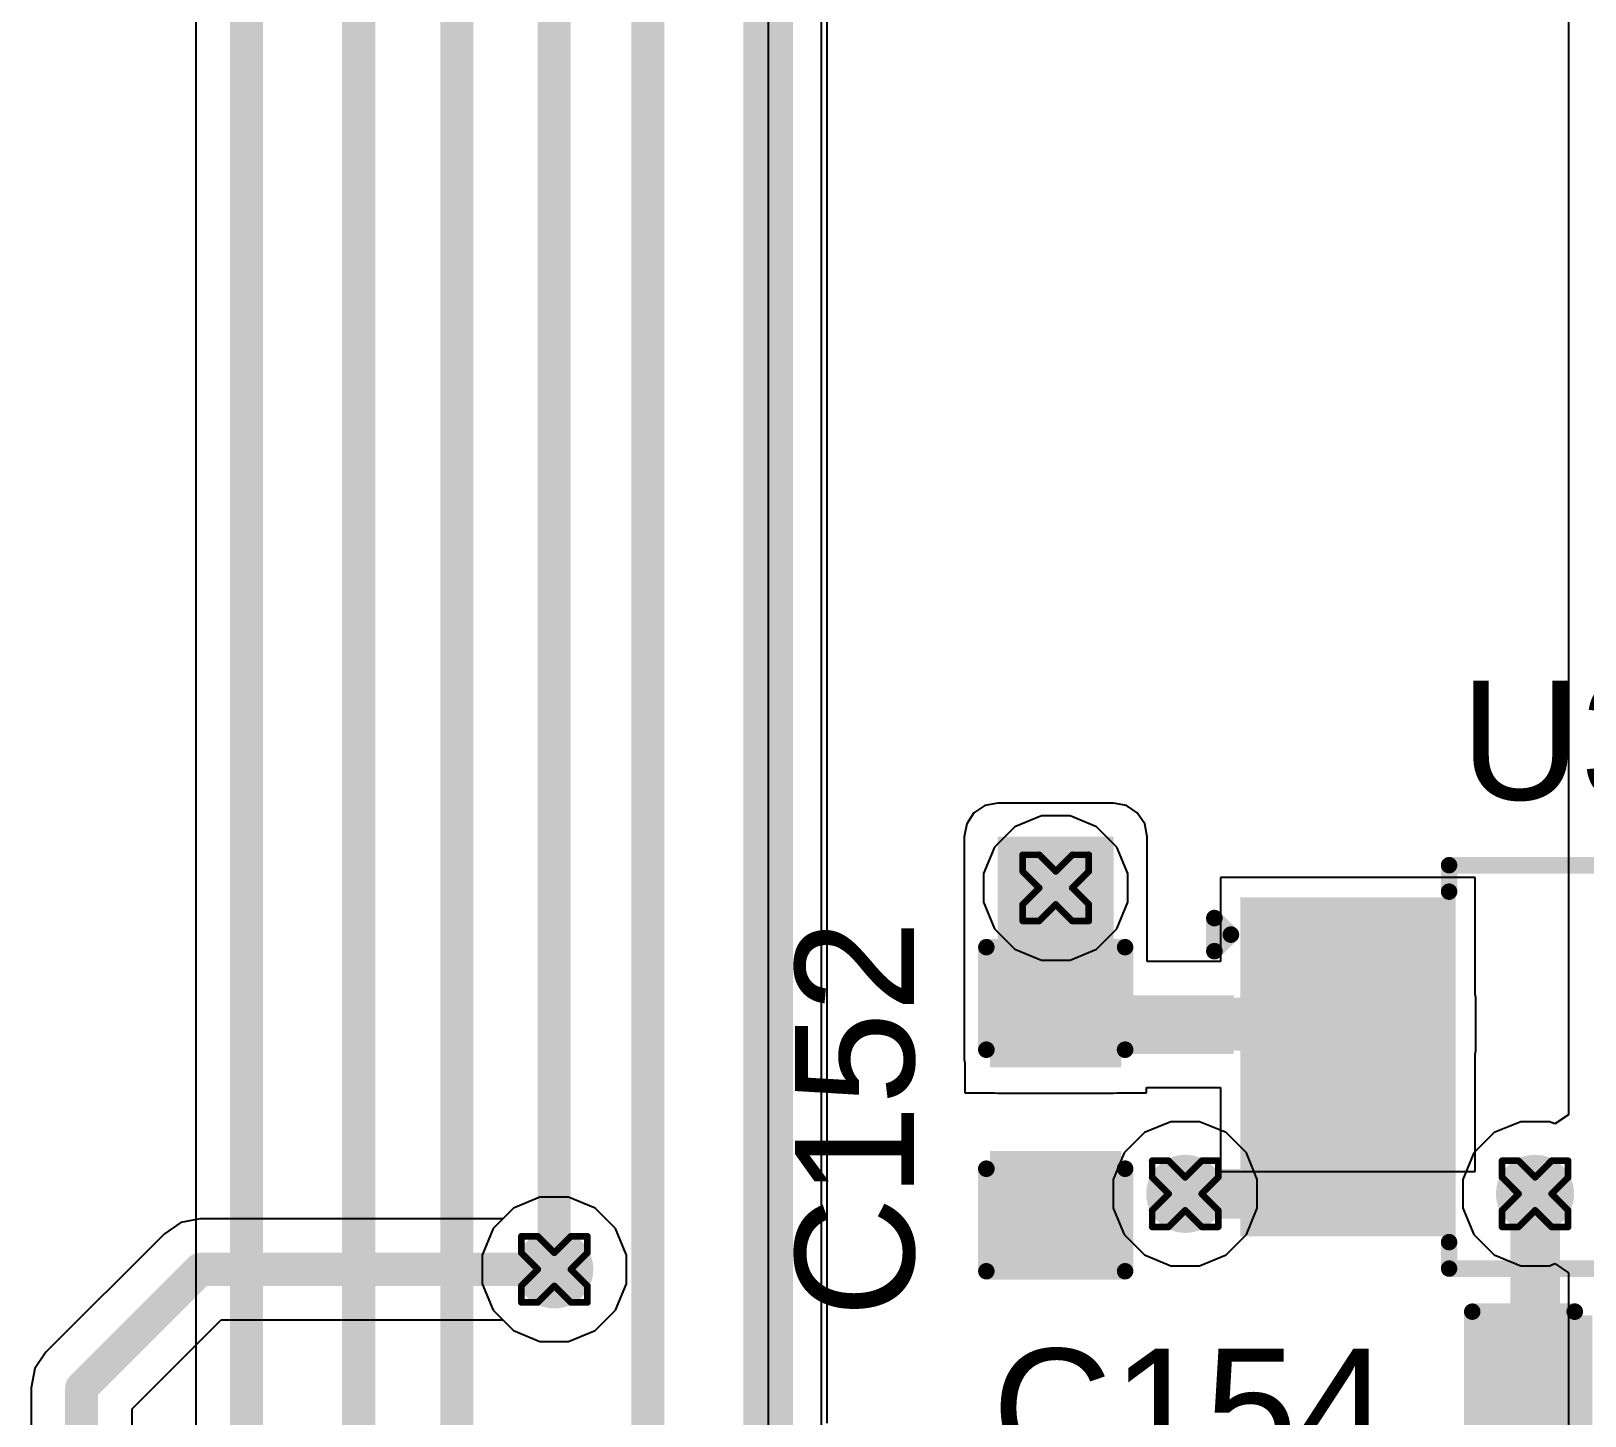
# Model space of a CAD drawing. Header units: inches. Extents: x -11 to 5379, y 0 to 5429.
# Drawn here: x 310.79 to 322.73, y 32.39 to 43.03 of the extents above; entities that cross this region are included whole.
import ezdxf

# ---------------------------------------------------------------- set-up
doc = ezdxf.new("R2010")
doc.units = ezdxf.units.IN
for name, color, linetype in [('Bottom Layer', 5, 'Continuous'), ('Drill Drawing', 1, 'Continuous'), ('GND', 16, 'Continuous'), ('PWR', 76, 'Continuous'), ('Top Layer', 1, 'Continuous'), ('Top Overlay', 2, 'Continuous'), ('Top Paste', 8, 'Continuous'), ('Top Solder', 216, 'Continuous'), ('Via Holes', 16, 'Continuous')]:
    doc.layers.add(name, color=color, linetype=linetype)
doc.styles.add('Arial', font='', dxfattribs={"height": 0.2})
doc.styles.get('Arial').set_extended_font_data('Arial')

# ---------------------------------------------------------------- blocks, each defined once
blk = doc.blocks.new('VSSOP_8_0_65___94')
at = {"layer": 'Top Layer'}
for points in [[(-1.475, 1.2), (-1.475, 0.75), (-2.925, 0.75), (-2.925, 1.2)], [(2.925, 1.2), (2.925, 0.75), (1.475, 0.75), (1.475, 1.2)], [(-1.475, 0.55), (-1.475, 0.1), (-2.925, 0.1), (-2.925, 0.55)], [(2.925, 0.55), (2.925, 0.1), (1.475, 0.1), (1.475, 0.55)], [(-1.475, -0.1), (-1.475, -0.55), (-2.925, -0.55), (-2.925, -0.1)], [(2.925, -0.1), (2.925, -0.55), (1.475, -0.55), (1.475, -0.1)], [(-1.475, -0.75), (-1.475, -1.2), (-2.925, -1.2), (-2.925, -0.75)], [(2.925, -0.75), (2.925, -1.2), (1.475, -1.2), (1.475, -0.75)]]:
    blk.add_hatch(color=1, dxfattribs=at).paths.add_polyline_path(points)
at = {"layer": 'Top Paste'}
for points in [[(-1.475, 1.2), (-1.475, 0.75), (-2.925, 0.75), (-2.925, 1.2)], [(2.925, 1.2), (2.925, 0.75), (1.475, 0.75), (1.475, 1.2)], [(-1.475, 0.55), (-1.475, 0.1), (-2.925, 0.1), (-2.925, 0.55)], [(2.925, 0.55), (2.925, 0.1), (1.475, 0.1), (1.475, 0.55)], [(-1.475, -0.1), (-1.475, -0.55), (-2.925, -0.55), (-2.925, -0.1)], [(2.925, -0.1), (2.925, -0.55), (1.475, -0.55), (1.475, -0.1)], [(-1.475, -0.75), (-1.475, -1.2), (-2.925, -1.2), (-2.925, -0.75)], [(2.925, -0.75), (2.925, -1.2), (1.475, -1.2), (1.475, -0.75)]]:
    blk.add_hatch(color=8, dxfattribs=at).paths.add_polyline_path(points)
at = {"layer": 'Top Solder'}
for points in [[(-1.373, 1.302), (-1.373, 0.648), (-3.027, 0.648), (-3.027, 1.302)], [(3.027, 1.302), (3.027, 0.648), (1.373, 0.648), (1.373, 1.302)], [(-1.373, 0.652), (-1.373, -0.002), (-3.027, -0.002), (-3.027, 0.652)], [(3.027, 0.652), (3.027, -0.002), (1.373, -0.002), (1.373, 0.652)], [(-1.373, 0.002), (-1.373, -0.652), (-3.027, -0.652), (-3.027, 0.002)], [(3.027, 0.002), (3.027, -0.652), (1.373, -0.652), (1.373, 0.002)], [(-1.373, -0.648), (-1.373, -1.302), (-3.027, -1.302), (-3.027, -0.648)], [(3.027, -0.648), (3.027, -1.302), (1.373, -1.302), (1.373, -0.648)]]:
    blk.add_hatch(color=216, dxfattribs=at).paths.add_polyline_path(points)
at = {"layer": 'Top Overlay'}
for points in [[(-1.422, 1.346, 0.127, 0.127, 0), (-1.422, 1.549, 0.127, 0.127, 0)], [(-1.422, 1.549, 0.127, 0.127, 0), (1.422, 1.549, 0.127, 0.127, 0)], [(1.422, 1.346, 0.127, 0.127, 0), (1.422, 1.549, 0.127, 0.127, 0)], [(-3.226, 1.143, 0.127, 0.127, 0), (-3.099, 1.016, 0.127, 0.127, 0)], [(-3.226, 0.889, 0.127, 0.127, 0), (-3.226, 1.143, 0.127, 0.127, 0)], [(-3.226, 0.889, 0.127, 0.127, 0), (-3.099, 1.016, 0.127, 0.127, 0)], [(-1.422, -1.549, 0.127, 0.127, 0), (-1.422, -1.346, 0.127, 0.127, 0)], [(1.422, -1.549, 0.127, 0.127, 0), (1.422, -1.346, 0.127, 0.127, 0)], [(-1.422, -1.549, 0.127, 0.127, 0), (1.422, -1.549, 0.127, 0.127, 0)]]:
    blk.add_lwpolyline(points, format="xyseb", dxfattribs=at)
for points in [[(-1.454, 1.549, 0.0635, 0.0635, 1), (-1.391, 1.549, 0.0635, 0.0635, 1)], [(-1.454, 1.549, 0.0635, 0.0635, 1), (-1.391, 1.549, 0.0635, 0.0635, 1)], [(1.391, 1.549, 0.0635, 0.0635, 1), (1.454, 1.549, 0.0635, 0.0635, 1)], [(1.391, 1.549, 0.0635, 0.0635, 1), (1.454, 1.549, 0.0635, 0.0635, 1)], [(-1.454, 1.346, 0.0635, 0.0635, 1), (-1.391, 1.346, 0.0635, 0.0635, 1)], [(1.391, 1.346, 0.0635, 0.0635, 1), (1.454, 1.346, 0.0635, 0.0635, 1)], [(-3.258, 1.143, 0.0635, 0.0635, 1), (-3.194, 1.143, 0.0635, 0.0635, 1)], [(-3.258, 1.143, 0.0635, 0.0635, 1), (-3.194, 1.143, 0.0635, 0.0635, 1)], [(-3.131, 1.016, 0.0635, 0.0635, 1), (-3.067, 1.016, 0.0635, 0.0635, 1)], [(-3.131, 1.016, 0.0635, 0.0635, 1), (-3.067, 1.016, 0.0635, 0.0635, 1)], [(-3.258, 0.889, 0.0635, 0.0635, 1), (-3.194, 0.889, 0.0635, 0.0635, 1)], [(-3.258, 0.889, 0.0635, 0.0635, 1), (-3.194, 0.889, 0.0635, 0.0635, 1)], [(-1.454, -1.346, 0.0635, 0.0635, 1), (-1.391, -1.346, 0.0635, 0.0635, 1)], [(1.391, -1.346, 0.0635, 0.0635, 1), (1.454, -1.346, 0.0635, 0.0635, 1)], [(-1.454, -1.549, 0.0635, 0.0635, 1), (-1.391, -1.549, 0.0635, 0.0635, 1)], [(-1.454, -1.549, 0.0635, 0.0635, 1), (-1.391, -1.549, 0.0635, 0.0635, 1)], [(1.391, -1.549, 0.0635, 0.0635, 1), (1.454, -1.549, 0.0635, 0.0635, 1)], [(1.391, -1.549, 0.0635, 0.0635, 1), (1.454, -1.549, 0.0635, 0.0635, 1)]]:
    blk.add_lwpolyline(points, format="xyseb", close=True, dxfattribs=at)
blk = doc.blocks.new('C___0603_581')
at = {"layer": 'Top Layer'}
for points in [[(-0.381, 0.445), (-0.381, -0.445), (-1.143, -0.445), (-1.143, 0.445)], [(1.143, 0.445), (1.143, -0.445), (0.381, -0.445), (0.381, 0.445)]]:
    blk.add_hatch(color=1, dxfattribs=at).paths.add_polyline_path(points)
at = {"layer": 'Top Paste'}
for points in [[(-0.381, 0.445), (-0.381, -0.445), (-1.143, -0.445), (-1.143, 0.445)], [(1.143, 0.445), (1.143, -0.445), (0.381, -0.445), (0.381, 0.445)]]:
    blk.add_hatch(color=8, dxfattribs=at).paths.add_polyline_path(points)
at = {"layer": 'Top Solder'}
for points in [[(-0.321, 0.504), (-0.321, -0.504), (-1.203, -0.504), (-1.203, 0.504)], [(1.203, 0.504), (1.203, -0.504), (0.321, -0.504), (0.321, 0.504)]]:
    blk.add_hatch(color=216, dxfattribs=at).paths.add_polyline_path(points)
at = {"layer": 'Top Overlay'}
for points in [[(-1.245, 0.533, 0.127, 0.127, 0), (-0.457, 0.533, 0.127, 0.127, 0)], [(-1.245, -0.533, 0.127, 0.127, 0), (-1.245, 0.533, 0.127, 0.127, 0)], [(0.457, 0.533, 0.127, 0.127, 0), (1.245, 0.533, 0.127, 0.127, 0)], [(1.245, -0.533, 0.127, 0.127, 0), (1.245, 0.533, 0.127, 0.127, 0)], [(-1.245, -0.533, 0.127, 0.127, 0), (-0.457, -0.533, 0.127, 0.127, 0)], [(0.457, -0.533, 0.127, 0.127, 0), (1.245, -0.533, 0.127, 0.127, 0)]]:
    blk.add_lwpolyline(points, format="xyseb", dxfattribs=at)
for points in [[(-1.276, 0.533, 0.0635, 0.0635, 1), (-1.213, 0.533, 0.0635, 0.0635, 1)], [(-1.276, 0.533, 0.0635, 0.0635, 1), (-1.213, 0.533, 0.0635, 0.0635, 1)], [(-0.489, 0.533, 0.0635, 0.0635, 1), (-0.425, 0.533, 0.0635, 0.0635, 1)], [(0.425, 0.533, 0.0635, 0.0635, 1), (0.489, 0.533, 0.0635, 0.0635, 1)], [(1.213, 0.533, 0.0635, 0.0635, 1), (1.276, 0.533, 0.0635, 0.0635, 1)], [(1.213, 0.533, 0.0635, 0.0635, 1), (1.276, 0.533, 0.0635, 0.0635, 1)], [(-1.276, -0.533, 0.0635, 0.0635, 1), (-1.213, -0.533, 0.0635, 0.0635, 1)], [(-1.276, -0.533, 0.0635, 0.0635, 1), (-1.213, -0.533, 0.0635, 0.0635, 1)], [(-0.489, -0.533, 0.0635, 0.0635, 1), (-0.425, -0.533, 0.0635, 0.0635, 1)], [(0.425, -0.533, 0.0635, 0.0635, 1), (0.489, -0.533, 0.0635, 0.0635, 1)], [(1.213, -0.533, 0.0635, 0.0635, 1), (1.276, -0.533, 0.0635, 0.0635, 1)], [(1.213, -0.533, 0.0635, 0.0635, 1), (1.276, -0.533, 0.0635, 0.0635, 1)]]:
    blk.add_lwpolyline(points, format="xyseb", close=True, dxfattribs=at)
blk = doc.blocks.new('C___0603_583')
at = {"layer": 'Top Layer'}
for points in [[(-0.381, 0.445), (-0.381, -0.445), (-1.143, -0.445), (-1.143, 0.445)], [(1.143, 0.445), (1.143, -0.445), (0.381, -0.445), (0.381, 0.445)]]:
    blk.add_hatch(color=1, dxfattribs=at).paths.add_polyline_path(points)
at = {"layer": 'Top Paste'}
for points in [[(-0.381, 0.445), (-0.381, -0.445), (-1.143, -0.445), (-1.143, 0.445)], [(1.143, 0.445), (1.143, -0.445), (0.381, -0.445), (0.381, 0.445)]]:
    blk.add_hatch(color=8, dxfattribs=at).paths.add_polyline_path(points)
at = {"layer": 'Top Solder'}
for points in [[(-0.321, 0.504), (-0.321, -0.504), (-1.203, -0.504), (-1.203, 0.504)], [(1.203, 0.504), (1.203, -0.504), (0.321, -0.504), (0.321, 0.504)]]:
    blk.add_hatch(color=216, dxfattribs=at).paths.add_polyline_path(points)
at = {"layer": 'Top Overlay'}
for points in [[(-1.245, 0.533, 0.127, 0.127, 0), (-0.457, 0.533, 0.127, 0.127, 0)], [(-1.245, 0.533, 0.127, 0.127, 0), (-1.245, -0.533, 0.127, 0.127, 0)], [(0.457, 0.533, 0.127, 0.127, 0), (1.245, 0.533, 0.127, 0.127, 0)], [(1.245, 0.533, 0.127, 0.127, 0), (1.245, -0.533, 0.127, 0.127, 0)], [(-1.245, -0.533, 0.127, 0.127, 0), (-0.457, -0.533, 0.127, 0.127, 0)], [(0.457, -0.533, 0.127, 0.127, 0), (1.245, -0.533, 0.127, 0.127, 0)]]:
    blk.add_lwpolyline(points, format="xyseb", dxfattribs=at)
for points in [[(-1.276, 0.533, 0.0635, 0.0635, 1), (-1.213, 0.533, 0.0635, 0.0635, 1)], [(-1.276, 0.533, 0.0635, 0.0635, 1), (-1.213, 0.533, 0.0635, 0.0635, 1)], [(-0.489, 0.533, 0.0635, 0.0635, 1), (-0.425, 0.533, 0.0635, 0.0635, 1)], [(0.425, 0.533, 0.0635, 0.0635, 1), (0.489, 0.533, 0.0635, 0.0635, 1)], [(1.213, 0.533, 0.0635, 0.0635, 1), (1.276, 0.533, 0.0635, 0.0635, 1)], [(1.213, 0.533, 0.0635, 0.0635, 1), (1.276, 0.533, 0.0635, 0.0635, 1)], [(-1.276, -0.533, 0.0635, 0.0635, 1), (-1.213, -0.533, 0.0635, 0.0635, 1)], [(-1.276, -0.533, 0.0635, 0.0635, 1), (-1.213, -0.533, 0.0635, 0.0635, 1)], [(-0.489, -0.533, 0.0635, 0.0635, 1), (-0.425, -0.533, 0.0635, 0.0635, 1)], [(0.425, -0.533, 0.0635, 0.0635, 1), (0.489, -0.533, 0.0635, 0.0635, 1)], [(1.213, -0.533, 0.0635, 0.0635, 1), (1.276, -0.533, 0.0635, 0.0635, 1)], [(1.213, -0.533, 0.0635, 0.0635, 1), (1.276, -0.533, 0.0635, 0.0635, 1)]]:
    blk.add_lwpolyline(points, format="xyseb", close=True, dxfattribs=at)

msp = doc.modelspace()

# ---------------------------------------------------------------- hatches: boundary and pattern name
at = {"layer": 'Bottom Layer'}
h = msp.add_hatch(color=5, dxfattribs=at)
edge = h.paths.add_edge_path()
edge.add_arc((318.664, 36.449), 0.3, 0, 360)
h = msp.add_hatch(color=5, dxfattribs=at)
edge = h.paths.add_edge_path()
edge.add_arc((319.659, 34.099), 0.3, 0, 360)
h = msp.add_hatch(color=5, dxfattribs=at)
edge = h.paths.add_edge_path()
edge.add_arc((322.347, 34.099), 0.3, 0, 360)
h = msp.add_hatch(color=5, dxfattribs=at)
edge = h.paths.add_edge_path()
edge.add_arc((314.811, 33.519), 0.3, 0, 360)
at = {"layer": 'GND'}
h = msp.add_hatch(color=16, dxfattribs=at)
edge = h.paths.add_edge_path()
edge.add_arc((318.664, 36.449), 0.3, 0, 360)
h = msp.add_hatch(color=16, dxfattribs=at)
edge = h.paths.add_edge_path()
edge.add_arc((319.659, 34.099), 0.3, 0, 360)
h = msp.add_hatch(color=16, dxfattribs=at)
edge = h.paths.add_edge_path()
edge.add_arc((322.347, 34.099), 0.3, 0, 360)
h = msp.add_hatch(color=16, dxfattribs=at)
edge = h.paths.add_edge_path()
edge.add_arc((314.811, 33.519), 0.3, 0, 360)
at = {"layer": 'PWR'}
h = msp.add_hatch(color=76, dxfattribs=at)
edge = h.paths.add_edge_path()
edge.add_arc((318.664, 36.449), 0.3, 0, 360)
h = msp.add_hatch(color=76, dxfattribs=at)
edge = h.paths.add_edge_path()
edge.add_arc((319.659, 34.099), 0.3, 0, 360)
h = msp.add_hatch(color=76, dxfattribs=at)
edge = h.paths.add_edge_path()
edge.add_arc((322.347, 34.099), 0.3, 0, 360)
h = msp.add_hatch(color=76, dxfattribs=at)
edge = h.paths.add_edge_path()
edge.add_arc((314.811, 33.519), 0.3, 0, 360)
at = {"layer": 'Top Layer'}
for points in [[(318.219, 35.13), (319.108, 35.13), (319.108, 36.842), (318.219, 36.842)], [(318.219, 35.174), (320.031, 35.174), (320.031, 35.624), (318.219, 35.624)], [(319.405, 35.198), (321.634, 35.198), (321.634, 35.607), (319.405, 35.607)]]:
    msp.add_hatch(color=1, dxfattribs=at).paths.add_polyline_path(points)
h = msp.add_hatch(color=1, dxfattribs=at)
edge = h.paths.add_edge_path()
edge.add_arc((318.664, 36.449), 0.3, 0, 360)
h = msp.add_hatch(color=1, dxfattribs=at)
edge = h.paths.add_edge_path()
edge.add_arc((319.659, 34.099), 0.3, 0, 360)
h = msp.add_hatch(color=1, dxfattribs=at)
edge = h.paths.add_edge_path()
edge.add_arc((322.347, 34.099), 0.3, 0, 360)
h = msp.add_hatch(color=1, dxfattribs=at)
edge = h.paths.add_edge_path()
edge.add_arc((314.811, 33.519), 0.3, 0, 360)
at = {"layer": 'Via Holes'}
h = msp.add_hatch(color=7, dxfattribs=at)
edge = h.paths.add_edge_path()
edge.add_arc((318.664, 36.449), 0.15, 0, 360)
h = msp.add_hatch(color=7, dxfattribs=at)
edge = h.paths.add_edge_path()
edge.add_arc((319.659, 34.099), 0.15, 0, 360)
h = msp.add_hatch(color=7, dxfattribs=at)
edge = h.paths.add_edge_path()
edge.add_arc((322.347, 34.099), 0.15, 0, 360)
h = msp.add_hatch(color=7, dxfattribs=at)
edge = h.paths.add_edge_path()
edge.add_arc((314.811, 33.519), 0.15, 0, 360)

# ---------------------------------------------------------------- linework, layer by layer
at = {"layer": 'Bottom Layer'}
for p, q in [((316.908, 32.337), (316.908, 44.501)), ((312.057, 44.173), (312.057, 31.932)), ((318.35, 36.919), (318.194, 36.763)), ((318.554, 37.003), (318.35, 36.919)), ((318.774, 37.003), (318.554, 37.003)), ((318.978, 36.919), (318.774, 37.003)), ((319.134, 36.763), (318.978, 36.919)), ((318.194, 36.763), (318.11, 36.559)), ((319.218, 36.559), (319.134, 36.763)), ((318.11, 36.559), (318.11, 36.339)), ((319.218, 36.339), (319.218, 36.559)), ((318.11, 36.339), (318.194, 36.135)), ((319.134, 36.135), (319.218, 36.339)), ((318.194, 36.135), (318.35, 35.979)), ((318.978, 35.979), (319.134, 36.135)), ((318.35, 35.979), (318.554, 35.895)), ((318.774, 35.895), (318.978, 35.979)), ((318.554, 35.895), (318.774, 35.895))]:
    msp.add_line(p, q, dxfattribs=at)
for points in [[(315.529, 32.142, 0.254, 0.254, 0), (315.529, 61.603, 0.254, 0.254, 0)], [(314.811, 33.519, 0.254, 0.254, 0), (314.811, 61.567, 0.254, 0.254, 0)], [(312.445, 31.537, 0.254, 0.254, 0), (312.445, 61.443, 0.254, 0.254, 0)], [(313.308, 25.974, 0.254, 0.254, 0), (313.308, 61.418, 0.254, 0.254, 0)], [(314.062, 31.211, 0.254, 0.254, 0), (314.062, 61.455, 0.254, 0.254, 0)], [(316.455, 32.149, 0.381, 0.381, 0), (316.455, 44.831, 0.381, 0.381, 0)]]:
    msp.add_lwpolyline(points, format="xyseb", dxfattribs=at)
msp.add_lwpolyline([(314.748, 33.519, 0.127, 0.127, 1), (314.875, 33.519, 0.127, 0.127, 1)], format="xyseb", close=True, dxfattribs=at)
at = {"layer": 'Drill Drawing'}
for points in [[(318.41, 36.576, 0.0508, 0.0508, 0), (318.41, 36.703, 0.0508, 0.0508, 0)], [(318.41, 36.703, 0.0508, 0.0508, 0), (318.537, 36.703, 0.0508, 0.0508, 0)], [(318.537, 36.703, 0.0508, 0.0508, 0), (318.664, 36.576, 0.0508, 0.0508, 0)], [(318.664, 36.576, 0.0508, 0.0508, 0), (318.791, 36.703, 0.0508, 0.0508, 0)], [(318.791, 36.703, 0.0508, 0.0508, 0), (318.918, 36.703, 0.0508, 0.0508, 0)], [(318.918, 36.576, 0.0508, 0.0508, 0), (318.918, 36.703, 0.0508, 0.0508, 0)], [(318.41, 36.576, 0.0508, 0.0508, 0), (318.537, 36.449, 0.0508, 0.0508, 0)], [(318.791, 36.449, 0.0508, 0.0508, 0), (318.918, 36.576, 0.0508, 0.0508, 0)], [(318.41, 36.322, 0.0508, 0.0508, 0), (318.537, 36.449, 0.0508, 0.0508, 0)], [(318.791, 36.449, 0.0508, 0.0508, 0), (318.918, 36.322, 0.0508, 0.0508, 0)], [(318.41, 36.195, 0.0508, 0.0508, 0), (318.41, 36.322, 0.0508, 0.0508, 0)], [(318.537, 36.195, 0.0508, 0.0508, 0), (318.664, 36.322, 0.0508, 0.0508, 0)], [(318.664, 36.322, 0.0508, 0.0508, 0), (318.791, 36.195, 0.0508, 0.0508, 0)], [(318.918, 36.195, 0.0508, 0.0508, 0), (318.918, 36.322, 0.0508, 0.0508, 0)], [(318.41, 36.195, 0.0508, 0.0508, 0), (318.537, 36.195, 0.0508, 0.0508, 0)], [(318.791, 36.195, 0.0508, 0.0508, 0), (318.918, 36.195, 0.0508, 0.0508, 0)], [(319.405, 34.226, 0.0508, 0.0508, 0), (319.405, 34.353, 0.0508, 0.0508, 0)], [(319.405, 34.353, 0.0508, 0.0508, 0), (319.532, 34.353, 0.0508, 0.0508, 0)], [(319.532, 34.353, 0.0508, 0.0508, 0), (319.659, 34.226, 0.0508, 0.0508, 0)], [(319.659, 34.226, 0.0508, 0.0508, 0), (319.786, 34.353, 0.0508, 0.0508, 0)], [(319.786, 34.353, 0.0508, 0.0508, 0), (319.913, 34.353, 0.0508, 0.0508, 0)], [(319.913, 34.226, 0.0508, 0.0508, 0), (319.913, 34.353, 0.0508, 0.0508, 0)], [(322.093, 34.226, 0.0508, 0.0508, 0), (322.093, 34.353, 0.0508, 0.0508, 0)], [(322.093, 34.353, 0.0508, 0.0508, 0), (322.22, 34.353, 0.0508, 0.0508, 0)], [(322.22, 34.353, 0.0508, 0.0508, 0), (322.347, 34.226, 0.0508, 0.0508, 0)], [(322.347, 34.226, 0.0508, 0.0508, 0), (322.474, 34.353, 0.0508, 0.0508, 0)], [(322.474, 34.353, 0.0508, 0.0508, 0), (322.601, 34.353, 0.0508, 0.0508, 0)], [(322.601, 34.226, 0.0508, 0.0508, 0), (322.601, 34.353, 0.0508, 0.0508, 0)], [(319.405, 34.226, 0.0508, 0.0508, 0), (319.532, 34.099, 0.0508, 0.0508, 0)], [(319.786, 34.099, 0.0508, 0.0508, 0), (319.913, 34.226, 0.0508, 0.0508, 0)], [(322.093, 34.226, 0.0508, 0.0508, 0), (322.22, 34.099, 0.0508, 0.0508, 0)], [(322.474, 34.099, 0.0508, 0.0508, 0), (322.601, 34.226, 0.0508, 0.0508, 0)], [(319.405, 33.972, 0.0508, 0.0508, 0), (319.532, 34.099, 0.0508, 0.0508, 0)], [(319.786, 34.099, 0.0508, 0.0508, 0), (319.913, 33.972, 0.0508, 0.0508, 0)], [(322.093, 33.972, 0.0508, 0.0508, 0), (322.22, 34.099, 0.0508, 0.0508, 0)], [(322.474, 34.099, 0.0508, 0.0508, 0), (322.601, 33.972, 0.0508, 0.0508, 0)], [(319.405, 33.845, 0.0508, 0.0508, 0), (319.405, 33.972, 0.0508, 0.0508, 0)], [(319.532, 33.845, 0.0508, 0.0508, 0), (319.659, 33.972, 0.0508, 0.0508, 0)], [(319.659, 33.972, 0.0508, 0.0508, 0), (319.786, 33.845, 0.0508, 0.0508, 0)], [(319.913, 33.845, 0.0508, 0.0508, 0), (319.913, 33.972, 0.0508, 0.0508, 0)], [(322.093, 33.845, 0.0508, 0.0508, 0), (322.093, 33.972, 0.0508, 0.0508, 0)], [(322.22, 33.845, 0.0508, 0.0508, 0), (322.347, 33.972, 0.0508, 0.0508, 0)], [(322.347, 33.972, 0.0508, 0.0508, 0), (322.474, 33.845, 0.0508, 0.0508, 0)], [(322.601, 33.845, 0.0508, 0.0508, 0), (322.601, 33.972, 0.0508, 0.0508, 0)], [(314.557, 33.646, 0.0508, 0.0508, 0), (314.557, 33.773, 0.0508, 0.0508, 0)], [(314.557, 33.773, 0.0508, 0.0508, 0), (314.684, 33.773, 0.0508, 0.0508, 0)], [(314.684, 33.773, 0.0508, 0.0508, 0), (314.811, 33.646, 0.0508, 0.0508, 0)], [(314.811, 33.646, 0.0508, 0.0508, 0), (314.938, 33.773, 0.0508, 0.0508, 0)], [(314.938, 33.773, 0.0508, 0.0508, 0), (315.065, 33.773, 0.0508, 0.0508, 0)], [(315.065, 33.646, 0.0508, 0.0508, 0), (315.065, 33.773, 0.0508, 0.0508, 0)], [(319.405, 33.845, 0.0508, 0.0508, 0), (319.532, 33.845, 0.0508, 0.0508, 0)], [(319.786, 33.845, 0.0508, 0.0508, 0), (319.913, 33.845, 0.0508, 0.0508, 0)], [(322.093, 33.845, 0.0508, 0.0508, 0), (322.22, 33.845, 0.0508, 0.0508, 0)], [(322.474, 33.845, 0.0508, 0.0508, 0), (322.601, 33.845, 0.0508, 0.0508, 0)], [(314.557, 33.646, 0.0508, 0.0508, 0), (314.684, 33.519, 0.0508, 0.0508, 0)], [(314.938, 33.519, 0.0508, 0.0508, 0), (315.065, 33.646, 0.0508, 0.0508, 0)], [(314.557, 33.392, 0.0508, 0.0508, 0), (314.684, 33.519, 0.0508, 0.0508, 0)], [(314.938, 33.519, 0.0508, 0.0508, 0), (315.065, 33.392, 0.0508, 0.0508, 0)], [(314.557, 33.265, 0.0508, 0.0508, 0), (314.557, 33.392, 0.0508, 0.0508, 0)], [(314.684, 33.265, 0.0508, 0.0508, 0), (314.811, 33.392, 0.0508, 0.0508, 0)], [(314.811, 33.392, 0.0508, 0.0508, 0), (314.938, 33.265, 0.0508, 0.0508, 0)], [(315.065, 33.265, 0.0508, 0.0508, 0), (315.065, 33.392, 0.0508, 0.0508, 0)], [(314.557, 33.265, 0.0508, 0.0508, 0), (314.684, 33.265, 0.0508, 0.0508, 0)], [(314.938, 33.265, 0.0508, 0.0508, 0), (315.065, 33.265, 0.0508, 0.0508, 0)]]:
    msp.add_lwpolyline(points, format="xyseb", dxfattribs=at)
for points in [[(318.397, 36.703, 0.0254, 0.0254, 1), (318.423, 36.703, 0.0254, 0.0254, 1)], [(318.397, 36.703, 0.0254, 0.0254, 1), (318.423, 36.703, 0.0254, 0.0254, 1)], [(318.524, 36.703, 0.0254, 0.0254, 1), (318.55, 36.703, 0.0254, 0.0254, 1)], [(318.524, 36.703, 0.0254, 0.0254, 1), (318.55, 36.703, 0.0254, 0.0254, 1)], [(318.778, 36.703, 0.0254, 0.0254, 1), (318.804, 36.703, 0.0254, 0.0254, 1)], [(318.778, 36.703, 0.0254, 0.0254, 1), (318.804, 36.703, 0.0254, 0.0254, 1)], [(318.905, 36.703, 0.0254, 0.0254, 1), (318.931, 36.703, 0.0254, 0.0254, 1)], [(318.905, 36.703, 0.0254, 0.0254, 1), (318.931, 36.703, 0.0254, 0.0254, 1)], [(318.397, 36.576, 0.0254, 0.0254, 1), (318.423, 36.576, 0.0254, 0.0254, 1)], [(318.397, 36.576, 0.0254, 0.0254, 1), (318.423, 36.576, 0.0254, 0.0254, 1)], [(318.651, 36.576, 0.0254, 0.0254, 1), (318.677, 36.576, 0.0254, 0.0254, 1)], [(318.651, 36.576, 0.0254, 0.0254, 1), (318.677, 36.576, 0.0254, 0.0254, 1)], [(318.905, 36.576, 0.0254, 0.0254, 1), (318.931, 36.576, 0.0254, 0.0254, 1)], [(318.905, 36.576, 0.0254, 0.0254, 1), (318.931, 36.576, 0.0254, 0.0254, 1)], [(318.524, 36.449, 0.0254, 0.0254, 1), (318.55, 36.449, 0.0254, 0.0254, 1)], [(318.524, 36.449, 0.0254, 0.0254, 1), (318.55, 36.449, 0.0254, 0.0254, 1)], [(318.778, 36.449, 0.0254, 0.0254, 1), (318.804, 36.449, 0.0254, 0.0254, 1)], [(318.778, 36.449, 0.0254, 0.0254, 1), (318.804, 36.449, 0.0254, 0.0254, 1)], [(318.397, 36.322, 0.0254, 0.0254, 1), (318.423, 36.322, 0.0254, 0.0254, 1)], [(318.397, 36.322, 0.0254, 0.0254, 1), (318.423, 36.322, 0.0254, 0.0254, 1)], [(318.651, 36.322, 0.0254, 0.0254, 1), (318.677, 36.322, 0.0254, 0.0254, 1)], [(318.651, 36.322, 0.0254, 0.0254, 1), (318.677, 36.322, 0.0254, 0.0254, 1)], [(318.905, 36.322, 0.0254, 0.0254, 1), (318.931, 36.322, 0.0254, 0.0254, 1)], [(318.905, 36.322, 0.0254, 0.0254, 1), (318.931, 36.322, 0.0254, 0.0254, 1)], [(318.397, 36.195, 0.0254, 0.0254, 1), (318.423, 36.195, 0.0254, 0.0254, 1)], [(318.397, 36.195, 0.0254, 0.0254, 1), (318.423, 36.195, 0.0254, 0.0254, 1)], [(318.524, 36.195, 0.0254, 0.0254, 1), (318.55, 36.195, 0.0254, 0.0254, 1)], [(318.524, 36.195, 0.0254, 0.0254, 1), (318.55, 36.195, 0.0254, 0.0254, 1)], [(318.778, 36.195, 0.0254, 0.0254, 1), (318.804, 36.195, 0.0254, 0.0254, 1)], [(318.778, 36.195, 0.0254, 0.0254, 1), (318.804, 36.195, 0.0254, 0.0254, 1)], [(318.905, 36.195, 0.0254, 0.0254, 1), (318.931, 36.195, 0.0254, 0.0254, 1)], [(318.905, 36.195, 0.0254, 0.0254, 1), (318.931, 36.195, 0.0254, 0.0254, 1)], [(319.392, 34.353, 0.0254, 0.0254, 1), (319.418, 34.353, 0.0254, 0.0254, 1)], [(319.392, 34.353, 0.0254, 0.0254, 1), (319.418, 34.353, 0.0254, 0.0254, 1)], [(319.519, 34.353, 0.0254, 0.0254, 1), (319.545, 34.353, 0.0254, 0.0254, 1)], [(319.519, 34.353, 0.0254, 0.0254, 1), (319.545, 34.353, 0.0254, 0.0254, 1)], [(319.773, 34.353, 0.0254, 0.0254, 1), (319.799, 34.353, 0.0254, 0.0254, 1)], [(319.773, 34.353, 0.0254, 0.0254, 1), (319.799, 34.353, 0.0254, 0.0254, 1)], [(319.9, 34.353, 0.0254, 0.0254, 1), (319.926, 34.353, 0.0254, 0.0254, 1)], [(319.9, 34.353, 0.0254, 0.0254, 1), (319.926, 34.353, 0.0254, 0.0254, 1)], [(322.08, 34.353, 0.0254, 0.0254, 1), (322.106, 34.353, 0.0254, 0.0254, 1)], [(322.08, 34.353, 0.0254, 0.0254, 1), (322.106, 34.353, 0.0254, 0.0254, 1)], [(322.207, 34.353, 0.0254, 0.0254, 1), (322.233, 34.353, 0.0254, 0.0254, 1)], [(322.207, 34.353, 0.0254, 0.0254, 1), (322.233, 34.353, 0.0254, 0.0254, 1)], [(322.461, 34.353, 0.0254, 0.0254, 1), (322.487, 34.353, 0.0254, 0.0254, 1)], [(322.461, 34.353, 0.0254, 0.0254, 1), (322.487, 34.353, 0.0254, 0.0254, 1)], [(322.588, 34.353, 0.0254, 0.0254, 1), (322.614, 34.353, 0.0254, 0.0254, 1)], [(322.588, 34.353, 0.0254, 0.0254, 1), (322.614, 34.353, 0.0254, 0.0254, 1)], [(319.392, 34.226, 0.0254, 0.0254, 1), (319.418, 34.226, 0.0254, 0.0254, 1)], [(319.392, 34.226, 0.0254, 0.0254, 1), (319.418, 34.226, 0.0254, 0.0254, 1)], [(319.646, 34.226, 0.0254, 0.0254, 1), (319.672, 34.226, 0.0254, 0.0254, 1)], [(319.646, 34.226, 0.0254, 0.0254, 1), (319.672, 34.226, 0.0254, 0.0254, 1)], [(319.9, 34.226, 0.0254, 0.0254, 1), (319.926, 34.226, 0.0254, 0.0254, 1)], [(319.9, 34.226, 0.0254, 0.0254, 1), (319.926, 34.226, 0.0254, 0.0254, 1)], [(322.08, 34.226, 0.0254, 0.0254, 1), (322.106, 34.226, 0.0254, 0.0254, 1)], [(322.08, 34.226, 0.0254, 0.0254, 1), (322.106, 34.226, 0.0254, 0.0254, 1)], [(322.334, 34.226, 0.0254, 0.0254, 1), (322.36, 34.226, 0.0254, 0.0254, 1)], [(322.334, 34.226, 0.0254, 0.0254, 1), (322.36, 34.226, 0.0254, 0.0254, 1)], [(322.588, 34.226, 0.0254, 0.0254, 1), (322.614, 34.226, 0.0254, 0.0254, 1)], [(322.588, 34.226, 0.0254, 0.0254, 1), (322.614, 34.226, 0.0254, 0.0254, 1)], [(319.519, 34.099, 0.0254, 0.0254, 1), (319.545, 34.099, 0.0254, 0.0254, 1)], [(319.519, 34.099, 0.0254, 0.0254, 1), (319.545, 34.099, 0.0254, 0.0254, 1)], [(319.773, 34.099, 0.0254, 0.0254, 1), (319.799, 34.099, 0.0254, 0.0254, 1)], [(319.773, 34.099, 0.0254, 0.0254, 1), (319.799, 34.099, 0.0254, 0.0254, 1)], [(322.207, 34.099, 0.0254, 0.0254, 1), (322.233, 34.099, 0.0254, 0.0254, 1)], [(322.207, 34.099, 0.0254, 0.0254, 1), (322.233, 34.099, 0.0254, 0.0254, 1)], [(322.461, 34.099, 0.0254, 0.0254, 1), (322.487, 34.099, 0.0254, 0.0254, 1)], [(322.461, 34.099, 0.0254, 0.0254, 1), (322.487, 34.099, 0.0254, 0.0254, 1)], [(319.392, 33.972, 0.0254, 0.0254, 1), (319.418, 33.972, 0.0254, 0.0254, 1)], [(319.392, 33.972, 0.0254, 0.0254, 1), (319.418, 33.972, 0.0254, 0.0254, 1)], [(319.646, 33.972, 0.0254, 0.0254, 1), (319.672, 33.972, 0.0254, 0.0254, 1)], [(319.646, 33.972, 0.0254, 0.0254, 1), (319.672, 33.972, 0.0254, 0.0254, 1)], [(319.9, 33.972, 0.0254, 0.0254, 1), (319.926, 33.972, 0.0254, 0.0254, 1)], [(319.9, 33.972, 0.0254, 0.0254, 1), (319.926, 33.972, 0.0254, 0.0254, 1)], [(322.08, 33.972, 0.0254, 0.0254, 1), (322.106, 33.972, 0.0254, 0.0254, 1)], [(322.08, 33.972, 0.0254, 0.0254, 1), (322.106, 33.972, 0.0254, 0.0254, 1)], [(322.334, 33.972, 0.0254, 0.0254, 1), (322.36, 33.972, 0.0254, 0.0254, 1)], [(322.334, 33.972, 0.0254, 0.0254, 1), (322.36, 33.972, 0.0254, 0.0254, 1)], [(322.588, 33.972, 0.0254, 0.0254, 1), (322.614, 33.972, 0.0254, 0.0254, 1)], [(322.588, 33.972, 0.0254, 0.0254, 1), (322.614, 33.972, 0.0254, 0.0254, 1)], [(314.545, 33.773, 0.0254, 0.0254, 1), (314.57, 33.773, 0.0254, 0.0254, 1)], [(314.545, 33.773, 0.0254, 0.0254, 1), (314.57, 33.773, 0.0254, 0.0254, 1)], [(314.672, 33.773, 0.0254, 0.0254, 1), (314.697, 33.773, 0.0254, 0.0254, 1)], [(314.672, 33.773, 0.0254, 0.0254, 1), (314.697, 33.773, 0.0254, 0.0254, 1)], [(314.926, 33.773, 0.0254, 0.0254, 1), (314.951, 33.773, 0.0254, 0.0254, 1)], [(314.926, 33.773, 0.0254, 0.0254, 1), (314.951, 33.773, 0.0254, 0.0254, 1)], [(315.053, 33.773, 0.0254, 0.0254, 1), (315.078, 33.773, 0.0254, 0.0254, 1)], [(315.053, 33.773, 0.0254, 0.0254, 1), (315.078, 33.773, 0.0254, 0.0254, 1)], [(319.392, 33.845, 0.0254, 0.0254, 1), (319.418, 33.845, 0.0254, 0.0254, 1)], [(319.392, 33.845, 0.0254, 0.0254, 1), (319.418, 33.845, 0.0254, 0.0254, 1)], [(319.519, 33.845, 0.0254, 0.0254, 1), (319.545, 33.845, 0.0254, 0.0254, 1)], [(319.519, 33.845, 0.0254, 0.0254, 1), (319.545, 33.845, 0.0254, 0.0254, 1)], [(319.773, 33.845, 0.0254, 0.0254, 1), (319.799, 33.845, 0.0254, 0.0254, 1)], [(319.773, 33.845, 0.0254, 0.0254, 1), (319.799, 33.845, 0.0254, 0.0254, 1)], [(319.9, 33.845, 0.0254, 0.0254, 1), (319.926, 33.845, 0.0254, 0.0254, 1)], [(319.9, 33.845, 0.0254, 0.0254, 1), (319.926, 33.845, 0.0254, 0.0254, 1)], [(322.08, 33.845, 0.0254, 0.0254, 1), (322.106, 33.845, 0.0254, 0.0254, 1)], [(322.08, 33.845, 0.0254, 0.0254, 1), (322.106, 33.845, 0.0254, 0.0254, 1)], [(322.207, 33.845, 0.0254, 0.0254, 1), (322.233, 33.845, 0.0254, 0.0254, 1)], [(322.207, 33.845, 0.0254, 0.0254, 1), (322.233, 33.845, 0.0254, 0.0254, 1)], [(322.461, 33.845, 0.0254, 0.0254, 1), (322.487, 33.845, 0.0254, 0.0254, 1)], [(322.461, 33.845, 0.0254, 0.0254, 1), (322.487, 33.845, 0.0254, 0.0254, 1)], [(322.588, 33.845, 0.0254, 0.0254, 1), (322.614, 33.845, 0.0254, 0.0254, 1)], [(322.588, 33.845, 0.0254, 0.0254, 1), (322.614, 33.845, 0.0254, 0.0254, 1)], [(314.545, 33.646, 0.0254, 0.0254, 1), (314.57, 33.646, 0.0254, 0.0254, 1)], [(314.545, 33.646, 0.0254, 0.0254, 1), (314.57, 33.646, 0.0254, 0.0254, 1)], [(314.799, 33.646, 0.0254, 0.0254, 1), (314.824, 33.646, 0.0254, 0.0254, 1)], [(314.799, 33.646, 0.0254, 0.0254, 1), (314.824, 33.646, 0.0254, 0.0254, 1)], [(315.053, 33.646, 0.0254, 0.0254, 1), (315.078, 33.646, 0.0254, 0.0254, 1)], [(315.053, 33.646, 0.0254, 0.0254, 1), (315.078, 33.646, 0.0254, 0.0254, 1)], [(314.672, 33.519, 0.0254, 0.0254, 1), (314.697, 33.519, 0.0254, 0.0254, 1)], [(314.672, 33.519, 0.0254, 0.0254, 1), (314.697, 33.519, 0.0254, 0.0254, 1)], [(314.926, 33.519, 0.0254, 0.0254, 1), (314.951, 33.519, 0.0254, 0.0254, 1)], [(314.926, 33.519, 0.0254, 0.0254, 1), (314.951, 33.519, 0.0254, 0.0254, 1)], [(314.545, 33.392, 0.0254, 0.0254, 1), (314.57, 33.392, 0.0254, 0.0254, 1)], [(314.545, 33.392, 0.0254, 0.0254, 1), (314.57, 33.392, 0.0254, 0.0254, 1)], [(314.799, 33.392, 0.0254, 0.0254, 1), (314.824, 33.392, 0.0254, 0.0254, 1)], [(314.799, 33.392, 0.0254, 0.0254, 1), (314.824, 33.392, 0.0254, 0.0254, 1)], [(315.053, 33.392, 0.0254, 0.0254, 1), (315.078, 33.392, 0.0254, 0.0254, 1)], [(315.053, 33.392, 0.0254, 0.0254, 1), (315.078, 33.392, 0.0254, 0.0254, 1)], [(314.545, 33.265, 0.0254, 0.0254, 1), (314.57, 33.265, 0.0254, 0.0254, 1)], [(314.545, 33.265, 0.0254, 0.0254, 1), (314.57, 33.265, 0.0254, 0.0254, 1)], [(314.672, 33.265, 0.0254, 0.0254, 1), (314.697, 33.265, 0.0254, 0.0254, 1)], [(314.672, 33.265, 0.0254, 0.0254, 1), (314.697, 33.265, 0.0254, 0.0254, 1)], [(314.926, 33.265, 0.0254, 0.0254, 1), (314.951, 33.265, 0.0254, 0.0254, 1)], [(314.926, 33.265, 0.0254, 0.0254, 1), (314.951, 33.265, 0.0254, 0.0254, 1)], [(315.053, 33.265, 0.0254, 0.0254, 1), (315.078, 33.265, 0.0254, 0.0254, 1)], [(315.053, 33.265, 0.0254, 0.0254, 1), (315.078, 33.265, 0.0254, 0.0254, 1)]]:
    msp.add_lwpolyline(points, format="xyseb", close=True, dxfattribs=at)
at = {"layer": 'GND'}
for p, q in [((318.35, 36.919), (318.194, 36.763)), ((318.554, 37.003), (318.35, 36.919)), ((318.774, 37.003), (318.554, 37.003)), ((318.978, 36.919), (318.774, 37.003)), ((319.134, 36.763), (318.978, 36.919)), ((318.194, 36.763), (318.11, 36.559)), ((319.218, 36.559), (319.134, 36.763)), ((318.11, 36.559), (318.11, 36.339)), ((319.218, 36.339), (319.218, 36.559)), ((318.11, 36.339), (318.194, 36.135)), ((319.134, 36.135), (319.218, 36.339)), ((318.194, 36.135), (318.35, 35.979)), ((318.978, 35.979), (319.134, 36.135)), ((318.35, 35.979), (318.554, 35.895)), ((318.774, 35.895), (318.978, 35.979)), ((318.554, 35.895), (318.774, 35.895)), ((314.701, 34.073), (314.497, 33.988)), ((314.921, 34.073), (314.701, 34.073)), ((315.125, 33.988), (314.921, 34.073)), ((314.497, 33.988), (314.342, 33.832)), ((315.281, 33.832), (315.125, 33.988)), ((314.342, 33.832), (314.257, 33.629)), ((315.365, 33.629), (315.281, 33.832)), ((314.257, 33.629), (314.257, 33.408)), ((315.365, 33.408), (315.365, 33.629)), ((314.257, 33.408), (314.342, 33.205)), ((315.281, 33.205), (315.365, 33.408)), ((314.342, 33.205), (314.497, 33.049)), ((315.125, 33.049), (315.281, 33.205)), ((314.497, 33.049), (314.701, 32.965)), ((314.701, 32.965), (314.921, 32.965)), ((314.921, 32.965), (315.125, 33.049))]:
    msp.add_line(p, q, dxfattribs=at)
at = {"layer": 'PWR'}
for p, q in [((322.605, 60.401), (322.605, 34.706)), ((316.865, 30.845), (316.865, 44.457)), ((316.455, 44.277), (316.455, 31.075)), ((319.549, 34.653), (319.345, 34.569)), ((319.769, 34.653), (319.549, 34.653)), ((319.973, 34.569), (319.769, 34.653)), ((322.237, 34.653), (322.033, 34.569)), ((322.457, 34.653), (322.237, 34.653)), ((322.5, 34.636), (322.457, 34.653)), ((322.605, 34.706), (322.5, 34.636)), ((319.345, 34.569), (319.189, 34.413)), ((320.129, 34.413), (319.973, 34.569)), ((322.033, 34.569), (321.877, 34.413)), ((319.189, 34.413), (319.105, 34.21)), ((320.213, 34.21), (320.129, 34.413)), ((321.877, 34.413), (321.793, 34.21)), ((319.105, 34.21), (319.105, 33.989)), ((320.213, 33.989), (320.213, 34.21)), ((321.793, 34.21), (321.793, 33.989)), ((314.701, 34.073), (314.497, 33.988)), ((314.921, 34.073), (314.701, 34.073)), ((315.125, 33.988), (314.921, 34.073)), ((314.497, 33.988), (314.342, 33.832)), ((315.281, 33.832), (315.125, 33.988)), ((319.105, 33.989), (319.189, 33.786)), ((320.129, 33.786), (320.213, 33.989)), ((321.793, 33.989), (321.877, 33.786)), ((314.342, 33.832), (314.257, 33.629)), ((315.365, 33.629), (315.281, 33.832)), ((319.189, 33.786), (319.345, 33.63)), ((319.973, 33.63), (320.129, 33.786)), ((321.877, 33.786), (322.033, 33.63)), ((314.257, 33.629), (314.257, 33.408)), ((315.365, 33.408), (315.365, 33.629)), ((319.345, 33.63), (319.549, 33.545)), ((319.769, 33.545), (319.973, 33.63)), ((322.033, 33.63), (322.237, 33.545)), ((322.457, 33.545), (322.5, 33.563)), ((322.5, 33.563), (322.605, 33.493)), ((319.549, 33.545), (319.769, 33.545)), ((322.237, 33.545), (322.457, 33.545)), ((322.605, 33.493), (322.605, 25.417)), ((314.257, 33.408), (314.342, 33.205)), ((315.281, 33.205), (315.365, 33.408)), ((314.342, 33.205), (314.497, 33.049)), ((315.125, 33.049), (315.281, 33.205)), ((314.497, 33.049), (314.701, 32.965)), ((314.701, 32.965), (314.921, 32.965)), ((314.921, 32.965), (315.125, 33.049))]:
    msp.add_line(p, q, dxfattribs=at)
at = {"layer": 'Top Layer'}
for p, q in [((318.036, 37.025), (317.98, 36.941)), ((318.12, 37.082), (318.036, 37.025)), ((318.219, 37.101), (318.12, 37.082)), ((319.108, 37.101), (318.219, 37.101)), ((319.207, 37.082), (319.108, 37.101)), ((319.291, 37.025), (319.207, 37.082)), ((319.348, 36.941), (319.291, 37.025)), ((317.98, 36.941), (317.96, 36.842)), ((319.367, 36.842), (319.348, 36.941)), ((317.96, 36.842), (317.96, 35.624)), ((319.367, 35.883), (319.367, 36.842)), ((321.888, 36.528), (319.93, 36.528)), ((319.93, 36.528), (319.93, 35.883)), ((321.888, 35.632), (321.888, 36.528)), ((319.93, 35.883), (319.367, 35.883)), ((317.96, 35.624), (317.96, 35.13)), ((321.893, 35.607), (321.888, 35.632)), ((321.893, 35.198), (321.893, 35.607)), ((317.96, 35.13), (317.965, 35.105)), ((317.965, 35.105), (317.965, 34.876)), ((321.888, 35.173), (321.893, 35.198)), ((321.888, 34.27), (321.888, 35.173)), ((317.965, 34.876), (318.194, 34.876)), ((318.194, 34.876), (318.219, 34.871)), ((318.219, 34.871), (319.108, 34.871)), ((319.108, 34.871), (319.133, 34.876)), ((319.133, 34.876), (319.362, 34.876)), ((319.362, 34.876), (319.362, 34.915)), ((319.362, 34.915), (319.93, 34.915)), ((319.93, 34.915), (319.93, 34.27)), ((319.93, 34.27), (321.888, 34.27)), ((314.701, 34.073), (314.497, 33.988)), ((314.921, 34.073), (314.701, 34.073)), ((315.125, 33.988), (314.921, 34.073)), ((314.497, 33.988), (314.416, 33.907)), ((315.281, 33.832), (315.125, 33.988)), ((311.815, 33.793), (310.904, 32.883)), ((311.941, 33.878), (311.815, 33.793)), ((312.09, 33.907), (311.941, 33.878)), ((314.416, 33.907), (312.09, 33.907)), ((315.365, 33.629), (315.281, 33.832)), ((315.365, 33.408), (315.365, 33.629)), ((315.281, 33.205), (315.365, 33.408)), ((315.125, 33.049), (315.281, 33.205)), ((311.568, 32.447), (312.251, 33.13)), ((312.251, 33.13), (314.416, 33.13)), ((314.416, 33.13), (314.497, 33.049)), ((314.497, 33.049), (314.701, 32.965)), ((314.701, 32.965), (314.921, 32.965)), ((314.921, 32.965), (315.125, 33.049)), ((310.904, 32.883), (310.82, 32.757)), ((310.82, 32.757), (310.791, 32.608)), ((310.791, 32.608), (310.791, 27.067)), ((311.568, 27.067), (311.568, 32.447))]:
    msp.add_line(p, q, dxfattribs=at)
for points in [[(319.659, 34.099, 0.381, 0.381, 0), (320.909, 34.099, 0.381, 0.381, 0)], [(322.347, 32.661, 0.381, 0.381, 0), (322.347, 34.099, 0.381, 0.381, 0)], [(311.179, 32.608, 0.254, 0.254, 0), (312.09, 33.519, 0.254, 0.254, 0)], [(312.09, 33.519, 0.254, 0.254, 0), (314.811, 33.519, 0.254, 0.254, 0)], [(311.179, 26.584, 0.254, 0.254, 0), (311.179, 32.608, 0.254, 0.254, 0)]]:
    msp.add_lwpolyline(points, format="xyseb", dxfattribs=at)
for points in [[(319.564, 34.099, 0.191, 0.191, 1), (319.754, 34.099, 0.191, 0.191, 1)], [(320.814, 34.099, 0.191, 0.191, 1), (321.004, 34.099, 0.191, 0.191, 1)], [(322.252, 34.099, 0.191, 0.191, 1), (322.442, 34.099, 0.191, 0.191, 1)], [(312.026, 33.519, 0.127, 0.127, 1), (312.153, 33.519, 0.127, 0.127, 1)], [(312.026, 33.519, 0.127, 0.127, 1), (312.153, 33.519, 0.127, 0.127, 1)], [(314.748, 33.519, 0.127, 0.127, 1), (314.875, 33.519, 0.127, 0.127, 1)], [(322.252, 32.661, 0.191, 0.191, 1), (322.442, 32.661, 0.191, 0.191, 1)], [(311.116, 32.608, 0.127, 0.127, 1), (311.243, 32.608, 0.127, 0.127, 1)], [(311.116, 32.608, 0.127, 0.127, 1), (311.243, 32.608, 0.127, 0.127, 1)]]:
    msp.add_lwpolyline(points, format="xyseb", close=True, dxfattribs=at)

# ---------------------------------------------------------------- block references
for name, p in [('VSSOP_8_0_65___94', (323.109, 35.074)), ('C___0603_581', (323.109, 32.661))]:
    msp.add_blockref(name, p)
at = {"rotation": 90}
msp.add_blockref('C___0603_583', (318.664, 34.749), dxfattribs=at)

# ---------------------------------------------------------------- texts
at = {"layer": 'Top Overlay', "style": 'Arial'}
for s, p in [('U32', (321.774, 37.126)), ('C154', (318.176, 31.995))]:
    msp.add_text(s, height=0.9144, dxfattribs=at).set_placement(p)
msp.add_text('C152', height=0.9144, rotation=90, dxfattribs=at).set_placement((317.576, 33.15))

doc.saveas('drawing.dxf')
